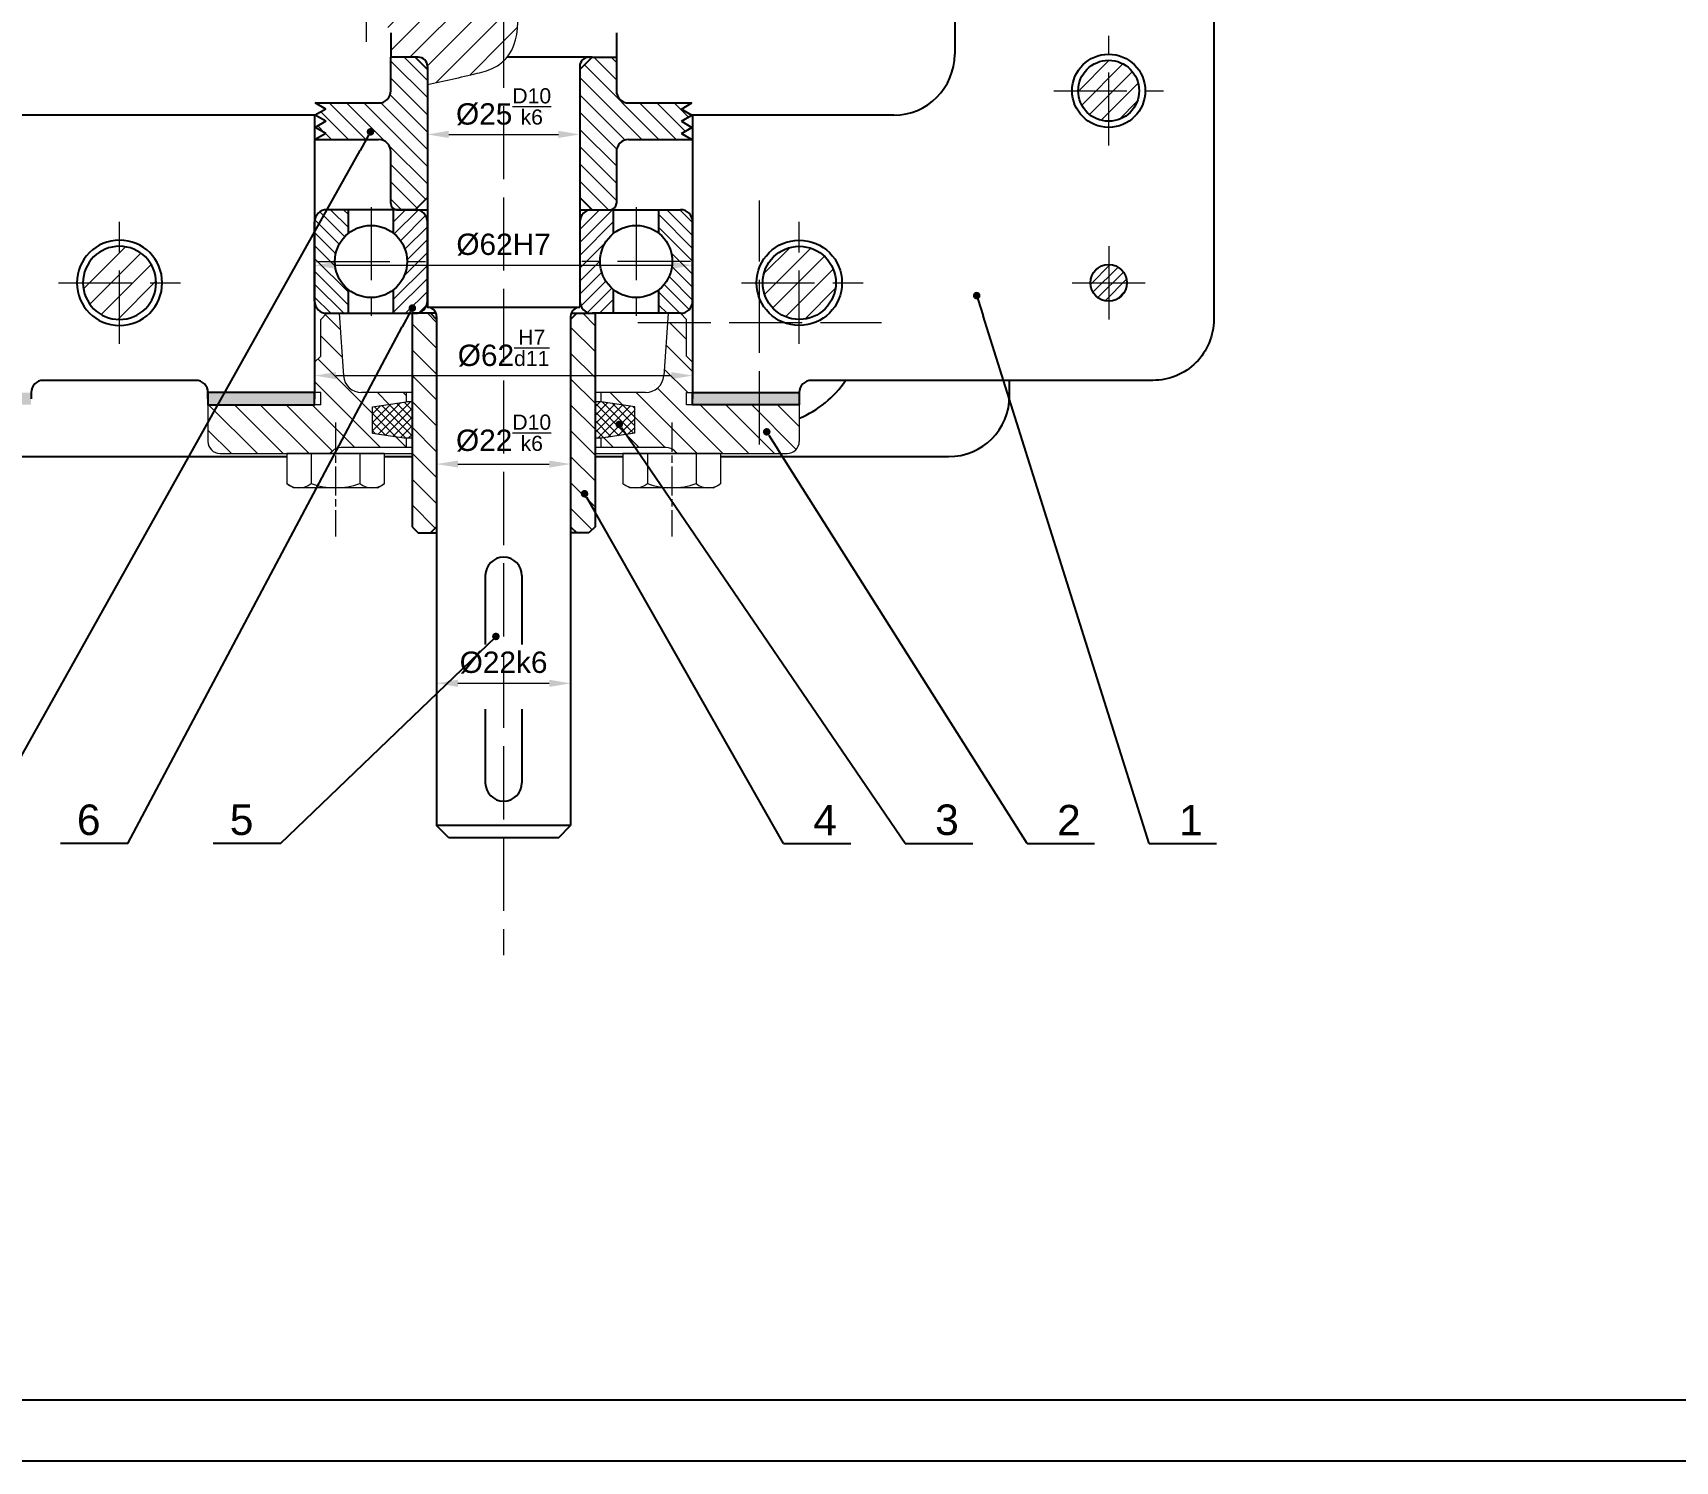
# Model space of a CAD drawing. Header units: millimetres. Extents: x 5847 to 9233, y 737 to 1578.
# Drawn here: x 8349.5 to 8618.9, y 736.7 to 970.9 of the extents above; entities that cross this region are included whole.
import ezdxf

# ---------------------------------------------------------------- set-up
doc = ezdxf.new("R2010")
doc.units = ezdxf.units.MM
doc.header["$PDMODE"] = 35
for name, pattern in [('ACAD_ISO02W100', [15, 12, -3]), ('AM_ISO08W050', [18, 12, -1.5, 3, -1.5]), ('AM_ISO08W050x2', [9, 6, -0.75, 1.5, -0.75])]:
    doc.linetypes.add(name, pattern=pattern)
doc.layers.get('0').update_dxf_attribs({"lineweight": 30})
for name, color, linetype, lineweight in [('AM_7', 4, 'AM_ISO08W050', 13), ('AM_INV', 253, 'Continuous', 0), ('Net_matcat', 50, 'Continuous', 13), ('NetKhuat', 4, 'ACAD_ISO02W100', 18), ('NetMatCat', 1, 'AM_ISO08W050', 13)]:
    doc.layers.add(name, color=color, linetype=linetype, lineweight=lineweight)
doc.layers.add('DRAWING_LINE', color=7, linetype='Continuous')
doc.styles.add('Annotative', font='arial.ttf')
doc.dimstyles.new('aaaa$0', dxfattribs={"dimtxt": 3.5, "dimasz": 3.5, "dimexe": 1, "dimexo": 1, "dimgap": 1.5, "dimtad": 1, "dimdsep": 46, "dimtxsty": 'Annotative', "dimcen": 0, "dimclrd": 66, "dimclre": 66, "dimclrt": 2, "dimadec": 0, "dimazin": 2, "dimtp": 0.1, "dimtm": 0.1, "dimtfac": 0.71, "dimtmove": 0, "dimatfit": 3, "dimfxl": 1, "dimlwd": 5, "dimlwe": 5, "dimarcsym": 1})
doc.dimstyles.new('AM_ISO$0', dxfattribs={"dimtxt": 3.5, "dimasz": 3.5, "dimexe": 1, "dimexo": 1, "dimgap": 1.5, "dimtad": 1, "dimdsep": 46, "dimtxsty": 'Annotative', "dimcen": 0, "dimclrd": 66, "dimclre": 66, "dimclrt": 2, "dimadec": 0, "dimazin": 2, "dimtp": 0.1, "dimtm": 0.1, "dimtfac": 0.71, "dimtmove": 0, "dimatfit": 3, "dimfxl": 1, "dimtfillclr": 5, "dimlwd": 13, "dimlwe": 13, "dimarcsym": 1})
pattern_1 = [(45, (3576.3828, 489.164), (-2.1213203, 2.1213203), [])]
pattern_2 = [(135, (3576.3828, 489.164), (-2.1213203, -2.1213203), [])]
pattern_3 = [(135, (-211.267, 504.0882), (-1.06066017, -1.06066017), [])]
pattern_4 = [(45, (-211.267, 504.0882), (-1.06066017, 1.06066017), [])]

# ---------------------------------------------------------------- blocks, each defined once
blk = doc.blocks.new('M10')
for p, q in [((0, 10), (6.19, 10)), ((0, 10), (0, -10)), ((7, 8.59), (6.19, 10)), ((7, 8.59), (7, -8.59)), ((7, 8.59), (7, -8.59)), ((0, 5), (6.14, 5)), ((0, -5), (6.14, -5)), ((0, -10), (6.19, -10)), ((0.81, -10), (6.19, -10)), ((7, -8.59), (6.19, -10))]:
    blk.add_line(p, q)
for centre, radius, start, end in [((2.93, 7.5), 4.07, 322.1211, 37.8789), ((-8, 0), 15, 340.5288, 19.4712), ((2.93, -7.5), 4.07, 322.1211, 37.8789)]:
    blk.add_arc(centre, radius, start, end)
at = {"layer": 'AM_7', "linetype": 'AM_ISO08W050x2'}
blk.add_line((-6.38, 0), (16.99, 0), dxfattribs=at)
blk = doc.blocks.new('*D320')
at = {"layer": 'AM_INV', "color": 66, "linetype": 'ByBlock', "lineweight": 13, "transparency": 16777216}
for p, q in [((8395.7, 915.56), (8395.7, 913.72)), ((8399.2, 914.72), (8454.2, 914.72)), ((8457.7, 915.56), (8457.7, 913.72))]:
    blk.add_line(p, q, dxfattribs=at)
at = {"layer": 'AM_INV', "color": 66, "transparency": 16777216}
for points in [[(8399.2, 915.3), (8399.2, 914.13), (8395.7, 914.72)], [(8454.2, 915.3), (8454.2, 914.13), (8457.7, 914.72)]]:
    blk.add_solid(points, dxfattribs=at)
at = {"layer": 'Defpoints', "color": 0, "transparency": 16777216}
for p in [(8395.7, 916.56), (8457.7, 916.56), (8457.7, 914.72)]:
    blk.add_point(p, dxfattribs=at)
at = {"layer": 'AM_INV', "color": 2, "transparency": 16777216, "insert": (8426.7, 919.21), "char_height": 3.5, "attachment_point": 5, "style": 'Annotative'}
blk.add_mtext('%%C62{\\H0.71x;\\C3;\\SH7/d11;}', dxfattribs=at)
blk = doc.blocks.new('*D321')
at = {"layer": 'AM_INV', "color": 66, "linetype": 'ByBlock', "lineweight": 13, "transparency": 16777216}
blk.add_line((8399.2, 932.81), (8454.2, 932.81), dxfattribs=at)
at = {"layer": 'AM_INV', "color": 66, "transparency": 16777216}
for points in [[(8399.2, 933.39), (8399.2, 932.22), (8395.7, 932.81)], [(8454.2, 933.39), (8454.2, 932.22), (8457.7, 932.81)]]:
    blk.add_solid(points, dxfattribs=at)
at = {"layer": 'Defpoints', "color": 0, "transparency": 16777216}
for p in [(8395.7, 932.81), (8457.7, 932.81), (8457.7, 932.81)]:
    blk.add_point(p, dxfattribs=at)
at = {"layer": 'AM_INV', "color": 2, "transparency": 16777216, "insert": (8426.7, 936.19), "char_height": 3.5, "attachment_point": 5, "style": 'Annotative'}
blk.add_mtext('%%C62H7', dxfattribs=at)
blk = doc.blocks.new('*D322')
at = {"layer": 'AM_INV', "color": 66, "linetype": 'ByBlock', "lineweight": 13, "transparency": 16777216}
for p, q in [((8414.2, 954.26), (8414.2, 953.27)), ((8417.7, 954.27), (8435.7, 954.27)), ((8439.2, 954.26), (8439.2, 953.27))]:
    blk.add_line(p, q, dxfattribs=at)
at = {"layer": 'AM_INV', "color": 66, "transparency": 16777216}
for points in [[(8417.7, 954.86), (8417.7, 953.69), (8414.2, 954.27)], [(8435.7, 954.86), (8435.7, 953.69), (8439.2, 954.27)]]:
    blk.add_solid(points, dxfattribs=at)
at = {"layer": 'Defpoints', "color": 0, "transparency": 16777216}
for p in [(8414.2, 955.26), (8439.2, 955.26), (8439.2, 954.27)]:
    blk.add_point(p, dxfattribs=at)
at = {"layer": 'AM_INV', "color": 2, "transparency": 16777216, "insert": (8426.7, 958.8), "char_height": 3.5, "attachment_point": 5, "style": 'Annotative'}
blk.add_mtext('%%C25{\\H0.71x;\\C3;\\SD10/k6;}', dxfattribs=at)
blk = doc.blocks.new('*D323')
at = {"layer": 'AM_INV', "color": 66, "linetype": 'ByBlock', "lineweight": 13, "transparency": 16777216}
for p, q in [((8415.7, 861.17), (8415.7, 865.25)), ((8437.7, 861.17), (8437.7, 865.25)), ((8419.2, 864.25), (8434.2, 864.25))]:
    blk.add_line(p, q, dxfattribs=at)
at = {"layer": 'AM_INV', "color": 66, "transparency": 16777216}
for points in [[(8419.2, 864.84), (8419.2, 863.67), (8415.7, 864.25)], [(8434.2, 864.84), (8434.2, 863.67), (8437.7, 864.25)]]:
    blk.add_solid(points, dxfattribs=at)
at = {"layer": 'Defpoints', "color": 0, "transparency": 16777216}
for p in [(8437.7, 864.25), (8415.7, 860.17), (8437.7, 860.17)]:
    blk.add_point(p, dxfattribs=at)
at = {"layer": 'AM_INV', "color": 2, "transparency": 16777216, "insert": (8426.7, 867.64), "char_height": 3.5, "attachment_point": 5, "style": 'Annotative'}
blk.add_mtext('%%C22k6', dxfattribs=at)
blk = doc.blocks.new('fesfsefeefs')
for p, q in [((-29, 2), (-30, 1)), ((-30, -5), (-30, 1)), ((-27, 2), (-29, 2)), ((-27, 2), (-26.28, -8.26)), ((27, 2), (26.28, -8.26)), ((29, 2), (27, 2)), ((29, 2), (30, 1)), ((30, -5), (30, 1)), ((-31, -6), (-30, -5)), ((31, -6), (30, -5)), ((-31, -11), (-31, -6)), ((-31, -6), (-31, -6)), ((31, -11), (31, -6)), ((-48.5, -13), (-48.5, -19)), ((-30, -13), (-48.5, -13)), ((-30, -11), (-31, -11)), ((-30, -13), (-30, -11)), ((-15, -11), (-23.29, -11)), ((-21.5, -13.35), (-16, -12.5)), ((-21.5, -17.65), (-21.5, -13.35)), ((-16, -11), (-16, -12.5)), ((-15, -12.5), (-16, -12.5)), ((23.29, -11), (15, -11)), ((16, -12.5), (15, -12.5)), ((16, -12.5), (16, -11)), ((21.5, -13.35), (16, -12.5)), ((21.5, -17.65), (21.5, -13.35)), ((30, -11), (31, -11)), ((30, -13), (30, -11)), ((48.5, -13), (30, -13)), ((48.5, -13), (48.5, -19)), ((-21.5, -17.65), (-16, -18.5)), ((-16, -18.5), (-16, -20)), ((-15, -18.5), (-16, -18.5)), ((16, -18.5), (15, -18.5)), ((21.5, -17.65), (16, -18.5)), ((16, -20), (16, -18.5)), ((-46.5, -21), (-15, -21)), ((-28.09, -20.59), (-28.5, -21)), ((-28.5, -21), (-28.5, -21)), ((-28.5, -21), (-28.5, -21)), ((-15, -20), (-26.67, -20)), ((26.67, -20), (15, -20)), ((15, -21), (46.5, -21)), ((28.09, -20.59), (28.5, -21))]:
    blk.add_line(p, q)
for centre, radius, start, end in [((-23.29, -8), 3, 185, 270), ((23.29, -8), 3, 270, 355), ((-46.5, -19), 2, 180, 270), ((-26.67, -22), 2, 90, 135), ((26.67, -22), 2, 45, 90), ((46.5, -19), 2, 270, 0)]:
    blk.add_arc(centre, radius, start, end)
blk = doc.blocks.new('*D309')
at = {"layer": 'AM_INV', "color": 66, "lineweight": 5, "transparency": 16777216}
for p, q in [((8419.2, 900.21), (8434.2, 900.21)), ((8415.7, 899.67), (8415.7, 899.21)), ((8437.7, 899.67), (8437.7, 899.21))]:
    blk.add_line(p, q, dxfattribs=at)
at = {"layer": 'AM_INV', "color": 66, "transparency": 16777216}
for points in [[(8419.2, 900.79), (8419.2, 899.63), (8415.7, 900.21)], [(8434.2, 900.79), (8434.2, 899.63), (8437.7, 900.21)]]:
    blk.add_solid(points, dxfattribs=at)
at = {"layer": 'Defpoints', "color": 0, "transparency": 16777216}
for p in [(8415.7, 900.67), (8437.7, 900.67), (8437.7, 900.21)]:
    blk.add_point(p, dxfattribs=at)
at = {"layer": 'AM_INV', "color": 2, "transparency": 16777216, "insert": (8426.7, 905.28), "char_height": 3.5, "attachment_point": 5, "style": 'Annotative'}
blk.add_mtext('%%C22{\\H2x;}{\\H0.71x;\\C3;\\SD10/k6;}', dxfattribs=at)

msp = doc.modelspace()

# ---------------------------------------------------------------- hatches: boundary and pattern name
at = {"layer": 'AM_INV'}
h = msp.add_hatch(color=1, dxfattribs=at)
h.paths.add_polyline_path([(8234.204, 1082.931), (8234.204, 1080.931), (8251.704, 1080.931), (8251.704, 1082.931)])
h.paths.add_polyline_path([(8331.704, 1082.931), (8331.704, 1080.931), (8349.204, 1080.931), (8349.204, 1082.931)])
h.paths.add_polyline_path([(8457.704, 1082.931), (8457.704, 1080.931), (8475.204, 1080.931), (8475.204, 1082.931)])
h.paths.add_polyline_path([(8475.204, 909.931), (8475.204, 911.931), (8457.704, 911.931), (8457.704, 909.931)])
h.paths.add_polyline_path([(8395.704, 909.931), (8395.704, 911.931), (8380.935, 911.931), (8379.816, 909.931)])
h.paths.add_polyline_path([(8379.816, 909.931), (8380.935, 911.931), (8378.204, 911.931), (8378.204, 909.931)])
h.paths.add_polyline_path([(8349.204, 909.931), (8349.204, 911.931), (8331.704, 911.931), (8331.704, 909.931)])
h.paths.add_polyline_path([(8251.704, 909.931), (8251.704, 911.931), (8234.204, 911.931), (8234.204, 909.931), (8235.432, 909.931), (8235.547, 910.17, -0.2877793), (8235.384, 910.43, -1), (8235.961, 910.43, -0.5530612), (8235.547, 910.17), (8235.432, 909.931)])
h = msp.add_hatch(dxfattribs=at)
h.set_pattern_fill('_U', color=256, scale=3, angle=45, style=0, pattern_type=0)
h.set_pattern_definition(pattern_1)
edge = h.paths.add_edge_path()
edge.add_spline(control_points=[(8429.057, 973.431), (8429.012, 977.137), (8427.937, 981.624), (8426.704, 986.281)], knot_values=[22.8079955, 22.8079955, 22.8079955, 22.8079955, 34.0788776, 34.0788776, 34.0788776, 34.0788776], degree=3, periodic=0)
edge.add_line((8426.704, 986.281), (8426.704, 966.322))
edge.add_spline(control_points=[(8426.704, 966.322), (8426.909, 966.514), (8427.098, 966.717), (8427.273, 966.931)], knot_values=[13.7318357, 13.7318357, 13.7318357, 13.7318357, 14.7891509, 14.7891509, 14.7891509, 14.7891509], degree=3, periodic=0)
edge.add_spline(control_points=[(8427.273, 966.931), (8428.339, 968.237), (8428.865, 969.942), (8429.013, 971.931)], knot_values=[14.7891509, 14.7891509, 14.7891509, 14.7891509, 21.2393505, 21.2393505, 21.2393505, 21.2393505], degree=3, periodic=0)
edge.add_spline(control_points=[(8429.013, 971.931), (8429.049, 972.415), (8429.063, 972.915), (8429.057, 973.431)], knot_values=[21.2393505, 21.2393505, 21.2393505, 21.2393505, 22.8079955, 22.8079955, 22.8079955, 22.8079955], degree=3, periodic=0)
h = msp.add_hatch(color=256, dxfattribs=at)
edge = h.paths.add_edge_path(flags=0)
edge.add_arc((8404.863, 954.694), 0.625, 0, 360)
h = msp.add_hatch(color=256, dxfattribs=at)
edge = h.paths.add_edge_path(flags=0)
edge.add_arc((8504.307, 927.837), 0.625, 0, 360)
h = msp.add_hatch(color=256, dxfattribs=at)
edge = h.paths.add_edge_path(flags=0)
edge.add_arc((8411.729, 925.792), 0.625, 0, 360)
h = msp.add_hatch(dxfattribs=at)
h.set_pattern_fill('_U', color=256, scale=3, angle=135, style=0, pattern_type=0)
h.set_pattern_definition(pattern_2)
h.paths.add_polyline_path([(8414.704, 924.931), (8412.704, 924.931), (8411.704, 924.931), (8411.704, 889.931), (8412.704, 888.931), (8414.704, 888.931), (8415.704, 889.931), (8415.704, 923.931)])
h = msp.add_hatch(dxfattribs=at)
h.set_pattern_fill('_U', color=256, scale=3, angle=135, style=0, pattern_type=0)
h.set_pattern_definition(pattern_2)
h.paths.add_polyline_path([(8438.704, 888.931), (8440.704, 888.931), (8441.704, 889.931), (8441.704, 924.931), (8440.704, 924.931), (8438.704, 924.931), (8437.704, 923.931), (8437.704, 889.931)])
h = msp.add_hatch(color=256, dxfattribs=at)
edge = h.paths.add_edge_path(flags=0)
edge.add_arc((8445.673, 906.72), 0.625, 0, 360)
h = msp.add_hatch(color=256, dxfattribs=at)
edge = h.paths.add_edge_path(flags=0)
edge.add_arc((8469.87, 905.496), 0.625, 0, 360)
h = msp.add_hatch(color=256, dxfattribs=at)
edge = h.paths.add_edge_path(flags=0)
edge.add_arc((8439.98, 895.341), 0.625, 0, 360)
h = msp.add_hatch(color=256, dxfattribs=at)
edge = h.paths.add_edge_path(flags=0)
edge.add_arc((8425.438, 871.935), 0.625, 0, 360)
at = {"layer": 'NetMatCat'}
h = msp.add_hatch(dxfattribs=at)
h.set_pattern_fill('_U', color=256, scale=2, angle=135, style=0, pattern_type=0)
h.set_pattern_definition([(135, (3576.3828, 489.164), (-1.4142136, -1.4142136), [])])
h.paths.add_polyline_path([(8274.204, 1046.431), (8271.704, 1048.931), (8269.204, 1048.931, 0.4142136), (8268.204, 1047.931), (8268.204, 1041.431, -0.4142136), (8266.204, 1039.431), (8251.804, 1039.431), (8253.536, 1038.431), (8251.804, 1037.431), (8253.536, 1036.431), (8251.804, 1035.431), (8253.536, 1034.431), (8251.804, 1033.431), (8266.204, 1033.431, -0.4142136), (8268.204, 1031.431), (8268.204, 1019.431, 0.4142136), (8269.204, 1018.431), (8271.704, 1018.431), (8274.204, 1020.931)])
h.paths.add_polyline_path([(8331.604, 1037.431), (8329.872, 1038.431), (8331.604, 1039.431), (8317.204, 1039.431, -0.4142136), (8315.204, 1041.431), (8315.204, 1047.931, 0.4142136), (8314.204, 1048.931), (8311.704, 1048.931), (8309.204, 1046.431), (8309.204, 1020.931), (8311.704, 1018.431), (8314.204, 1018.431, 0.4142136), (8315.204, 1019.431), (8315.204, 1031.431, -0.4142136), (8317.204, 1033.431), (8331.604, 1033.431), (8329.872, 1034.431), (8331.604, 1035.431), (8329.872, 1036.431)])
h.paths.add_polyline_path([(8414.204, 1048.931), (8412.204, 1050.931), (8409.204, 1050.931, 0.4142136), (8408.204, 1049.931), (8408.204, 1041.431, -0.4142136), (8406.204, 1039.431), (8395.804, 1039.431), (8397.536, 1038.431), (8395.804, 1037.431), (8397.536, 1036.431), (8395.804, 1035.431), (8397.536, 1034.431), (8395.804, 1033.431), (8406.204, 1033.431, -0.4142136), (8408.204, 1031.431), (8408.204, 1025.931), (8412.204, 1025.931), (8414.204, 1027.931)])
h.paths.add_polyline_path([(8447.288, 1039.431), (8447.204, 1039.431, -0.4142136), (8445.204, 1041.431), (8445.204, 1049.931, 0.4142136), (8444.204, 1050.931), (8441.204, 1050.931), (8439.204, 1048.931), (8439.204, 1027.931), (8441.204, 1025.931), (8442.704, 1025.931), (8445.16, 1025.931), (8445.204, 1026.208), (8445.204, 1031.431, -0.2840212), (8446.309, 1033.22)])
h.paths.add_polyline_path([(8455.872, 1036.431), (8457.604, 1037.431), (8455.872, 1038.431), (8457.604, 1039.431), (8447.288, 1039.431), (8446.309, 1033.22, -0.116488), (8447.204, 1033.431), (8457.604, 1033.431), (8455.872, 1034.431), (8457.604, 1035.431)])
h.paths.add_polyline_path([(8455.872, 958.431), (8457.604, 959.431), (8447.204, 959.431, -0.4142136), (8445.204, 961.431), (8445.204, 966.931), (8441.204, 966.931), (8439.204, 964.931), (8439.204, 943.931), (8441.204, 941.931), (8444.204, 941.931, 0.4142136), (8445.204, 942.931), (8445.204, 951.431, -0.4142136), (8447.204, 953.431), (8457.604, 953.431), (8455.872, 954.431), (8457.604, 955.431), (8455.872, 956.431), (8457.604, 957.431)])
h.paths.add_polyline_path([(8414.204, 964.931), (8412.204, 966.931), (8408.204, 966.931), (8408.204, 961.431, -0.4142136), (8406.204, 959.431), (8395.804, 959.431), (8397.536, 958.431), (8395.804, 957.431), (8397.536, 956.431), (8395.804, 955.431), (8397.536, 954.431), (8395.804, 953.431), (8406.204, 953.431, -0.4142136), (8408.204, 951.431), (8408.204, 942.931, 0.4142136), (8409.204, 941.931), (8412.204, 941.931), (8414.204, 943.931)])
h = msp.add_hatch(dxfattribs=at)
h.set_pattern_fill('_U', color=256, scale=3, angle=45, style=0, pattern_type=0)
h.set_pattern_definition(pattern_1)
edge = h.paths.add_edge_path()
edge.add_spline(control_points=[(8426.704, 986.281), (8425.494, 990.85), (8421.801, 1003.684), (8423.059, 1013.451), (8423.615, 1019.431)], knot_values=[34.0788776, 34.0788776, 34.0788776, 34.0788776, 45.1378819, 64.0752692, 64.0752692, 64.0752692, 64.0752692], degree=3, periodic=0)
edge.add_spline(control_points=[(8423.615, 1019.431), (8423.661, 1019.932), (8423.706, 1020.432), (8423.748, 1020.931)], knot_values=[64.0752692, 64.0752692, 64.0752692, 64.0752692, 65.6621104, 65.6621104, 65.6621104, 65.6621104], degree=3, periodic=0)
edge.add_spline(control_points=[(8423.748, 1020.931), (8423.888, 1022.598), (8423.994, 1024.257), (8424.019, 1025.931)], knot_values=[65.6621104, 65.6621104, 65.6621104, 65.6621104, 70.9618139, 70.9618139, 70.9618139, 70.9618139], degree=3, periodic=0)
edge.add_spline(control_points=[(8424.019, 1025.931), (8424.066, 1029.061), (8423.714, 1033.74), (8421.257, 1041.327), (8416.855, 1041.49), (8414.204, 1041.588)], knot_values=[70.9618139, 70.9618139, 70.9618139, 70.9618139, 80.8708428, 85.5302181, 92.5839139, 92.5839139, 92.5839139, 92.5839139], degree=3, periodic=0)
edge.add_line((8414.204, 1041.588), (8414.204, 1027.431))
edge.add_arc((8412.704, 1027.431), 1.5, -90, 0, ccw=False)
edge.add_line((8412.704, 1025.931), (8408.204, 1025.931))
edge.add_line((8408.204, 1025.931), (8408.204, 1021.931))
edge.add_arc((8407.204, 1021.931), 1, -90, 0, ccw=False)
edge.add_line((8407.204, 1020.931), (8406.079, 1020.931))
edge.add_line((8406.079, 1020.931), (8406.079, 971.931))
edge.add_line((8406.079, 971.931), (8407.204, 971.931))
edge.add_arc((8407.204, 970.931), 1, 0, 90, ccw=False)
edge.add_line((8408.204, 970.931), (8408.204, 966.931))
edge.add_line((8408.204, 966.931), (8412.704, 966.931))
edge.add_arc((8412.704, 965.431), 1.5, 0, 90, ccw=False)
edge.add_line((8414.204, 965.431), (8414.204, 962.439))
edge.add_spline(control_points=[(8414.204, 962.439), (8416.904, 963.037), (8420.117, 963.75), (8424.658, 964.864), (8425.973, 965.635), (8426.704, 966.322)], knot_values=[0, 0, 0, 0, 8.3659304, 9.9550039, 13.7318357, 13.7318357, 13.7318357, 13.7318357], degree=3, periodic=0)
edge.add_line((8426.704, 966.322), (8426.704, 986.281))
h = msp.add_hatch(dxfattribs=at)
h.set_pattern_fill('_U', color=256, scale=2, angle=45, style=0, pattern_type=0)
h.set_pattern_definition([(45, (3576.3828, 494.164), (-1.4142136, 1.4142136), [])])
edge = h.paths.add_edge_path()
edge.add_arc((8525.954, 961.431), 5, 191.45916, 396.84159)
edge.add_arc((8525.954, 961.431), 5, 36.84159, 191.45916)
h = msp.add_hatch(dxfattribs=at)
h.set_pattern_fill('_U', color=256, scale=1.5, angle=135, style=0, pattern_type=0)
h.set_pattern_definition(pattern_3)
edge = h.paths.add_edge_path()
edge.add_line((8401.254, 924.931), (8397.704, 924.931))
edge.add_arc((8397.704, 926.931), 2, 180, 270, ccw=False)
edge.add_line((8395.704, 926.931), (8395.704, 939.931))
edge.add_arc((8397.704, 939.931), 2, 90, 180, ccw=False)
edge.add_line((8397.704, 941.931), (8401.254, 941.931))
edge.add_line((8401.254, 941.931), (8401.254, 938.052))
edge.add_arc((8404.954, 933.431), 5.92, 128.68219, 231.31781)
edge.add_line((8401.254, 928.81), (8401.254, 924.931))
h = msp.add_hatch(dxfattribs=at)
h.set_pattern_fill('_U', color=256, scale=1.5, angle=45, style=0, pattern_type=0)
h.set_pattern_definition(pattern_4)
edge = h.paths.add_edge_path()
edge.add_line((8408.654, 941.931), (8412.204, 941.931))
edge.add_arc((8412.204, 939.931), 2, 0, 90, ccw=False)
edge.add_line((8414.204, 939.931), (8414.204, 926.931))
edge.add_arc((8412.204, 926.931), 2, 270, 360, ccw=False)
edge.add_line((8412.204, 924.931), (8408.654, 924.931))
edge.add_line((8408.654, 924.931), (8408.654, 928.81))
edge.add_arc((8404.954, 933.431), 5.92, 308.68219, 411.31781)
edge.add_line((8408.654, 938.052), (8408.654, 941.931))
h = msp.add_hatch(dxfattribs=at)
h.set_pattern_fill('_U', color=256, scale=1.5, angle=45, style=0, pattern_type=0)
h.set_pattern_definition(pattern_4)
edge = h.paths.add_edge_path()
edge.add_line((8444.754, 941.931), (8441.204, 941.931))
edge.add_arc((8441.204, 939.931), 2, 90, 180)
edge.add_line((8439.204, 939.931), (8439.204, 926.931))
edge.add_arc((8441.204, 926.931), 2, -180, -90)
edge.add_line((8441.204, 924.931), (8444.754, 924.931))
edge.add_line((8444.754, 924.931), (8444.754, 928.81))
edge.add_arc((8448.454, 933.431), 5.92, -231.31781, -128.68219, ccw=False)
edge.add_line((8444.754, 938.052), (8444.754, 941.931))
h = msp.add_hatch(dxfattribs=at)
h.set_pattern_fill('_U', color=256, scale=1.5, angle=135, style=0, pattern_type=0)
h.set_pattern_definition(pattern_3)
edge = h.paths.add_edge_path()
edge.add_line((8452.154, 924.931), (8455.704, 924.931))
edge.add_arc((8455.704, 926.931), 2, -90, 0)
edge.add_line((8457.704, 926.931), (8457.704, 939.931))
edge.add_arc((8455.704, 939.931), 2, 0, 90)
edge.add_line((8455.704, 941.931), (8452.154, 941.931))
edge.add_line((8452.154, 941.931), (8452.154, 938.052))
edge.add_arc((8448.454, 933.431), 5.92, -51.31781, 51.31781, ccw=False)
edge.add_line((8452.154, 928.81), (8452.154, 924.931))
h = msp.add_hatch(dxfattribs=at)
h.set_pattern_fill('_U', color=256, scale=2.5, angle=45, style=0, pattern_type=0)
h.set_pattern_definition([(45, (3576.3828, 489.164), (-1.767767, 1.767767), [])])
edge = h.paths.add_edge_path()
edge.add_arc((8363.704, 929.931), 6, 11.45916, 316.76737)
edge.add_arc((8363.704, 929.931), 6, 316.76737, 371.45916)
h = msp.add_hatch(dxfattribs=at)
h.set_pattern_fill('_U', color=256, scale=2.5, angle=45, style=0, pattern_type=0)
h.set_pattern_definition([(45, (3575.8833, 489.164), (-1.767767, 1.767767), [])])
edge = h.paths.add_edge_path()
edge.add_arc((8475.204, 929.931), 6, 191.45916, 412.58454)
edge.add_arc((8475.204, 929.931), 6, 52.58454, 191.45916)
h = msp.add_hatch(dxfattribs=at)
h.set_pattern_fill('_U', color=256, scale=1.2, angle=45, style=0, pattern_type=0)
h.set_pattern_definition([(45, (3576.3828, 500.6641), (-0.84852814, 0.84852814), [])])
edge = h.paths.add_edge_path()
edge.add_arc((8525.954, 929.931), 3, 101.54381, 348.54084, ccw=False)
edge.add_arc((8525.954, 929.931), 3, -11.45916, 101.54381, ccw=False)
h = msp.add_hatch(dxfattribs=at)
h.set_pattern_fill('_U', color=256, scale=3, angle=135, style=0, pattern_type=0)
h.set_pattern_definition(pattern_2)
edge = h.paths.add_edge_path()
edge.add_line((8404.36, 911.931), (8403.415, 911.931))
edge.add_arc((8403.415, 914.931), 3, 185, 270, ccw=False)
edge.add_line((8400.427, 914.67), (8399.704, 924.931))
edge.add_line((8399.704, 924.931), (8397.704, 924.931))
edge.add_line((8397.704, 924.931), (8396.704, 923.931))
edge.add_line((8396.704, 923.931), (8396.704, 917.931))
edge.add_line((8396.704, 917.931), (8395.704, 916.931))
edge.add_line((8395.704, 916.931), (8395.704, 911.931))
edge.add_line((8395.704, 911.931), (8396.704, 911.931))
edge.add_line((8396.704, 911.931), (8396.704, 909.931))
edge.add_line((8396.704, 909.931), (8378.204, 909.931))
edge.add_line((8378.204, 909.931), (8378.204, 907.05))
edge.add_line((8378.204, 907.05), (8378.204, 903.931))
edge.add_arc((8380.204, 903.931), 2, 180, 270)
edge.add_line((8380.204, 901.931), (8398.204, 901.931))
edge.add_line((8398.204, 901.931), (8398.618, 902.345))
edge.add_arc((8400.032, 900.931), 2, 104.17115, 135, ccw=False)
edge.add_line((8399.543, 902.87), (8404.36, 911.931))
edge = h.paths.add_edge_path()
edge.add_line((8405.204, 909.581), (8410.704, 910.431))
edge.add_line((8410.704, 910.431), (8410.704, 911.931))
edge.add_line((8410.704, 911.931), (8404.36, 911.931))
edge.add_line((8404.36, 911.931), (8399.543, 902.87))
edge.add_arc((8400.032, 900.931), 2, 90, 104.17115, ccw=False)
edge.add_line((8400.032, 902.931), (8410.704, 902.931))
edge.add_line((8410.704, 902.931), (8410.704, 904.431))
edge.add_line((8410.704, 904.431), (8405.204, 905.281))
edge.add_line((8405.204, 905.281), (8405.204, 909.581))
edge = h.paths.add_edge_path()
edge.add_line((8457.704, 909.931), (8456.704, 909.931))
edge.add_line((8456.704, 909.931), (8456.704, 911.931))
edge.add_line((8456.704, 911.931), (8457.704, 911.931))
edge.add_line((8457.704, 911.931), (8457.704, 916.931))
edge.add_line((8457.704, 916.931), (8456.704, 917.931))
edge.add_line((8456.704, 917.931), (8456.704, 923.431))
edge.add_line((8456.704, 923.431), (8453.598, 923.431))
edge.add_line((8453.598, 923.431), (8452.981, 914.67))
edge.add_arc((8449.992, 914.931), 3, 270, 355, ccw=False)
edge.add_line((8449.992, 911.931), (8442.704, 911.931))
edge.add_line((8442.704, 911.931), (8442.704, 910.431))
edge.add_line((8442.704, 910.431), (8448.204, 909.581))
edge.add_line((8448.204, 909.581), (8448.204, 905.281))
edge.add_line((8448.204, 905.281), (8446.803, 905.065))
edge.add_line((8446.803, 905.065), (8447.646, 903.829))
edge.add_line((8447.646, 903.829), (8448.259, 902.931))
edge.add_line((8448.259, 902.931), (8453.375, 902.931))
edge.add_arc((8453.375, 900.931), 2, 45, 90, ccw=False)
edge.add_line((8454.79, 902.345), (8455.204, 901.931))
edge.add_line((8455.204, 901.931), (8473.204, 901.931))
edge.add_arc((8473.204, 903.931), 2, 270, 360)
edge.add_line((8475.204, 903.931), (8475.204, 909.931))
edge.add_line((8475.204, 909.931), (8457.704, 909.931))
h.paths.add_polyline_path([(8446.803, 905.065), (8442.704, 904.431), (8442.704, 902.931), (8448.259, 902.931), (8447.646, 903.829)], flags=17)
h = msp.add_hatch(dxfattribs=at)
h.set_pattern_fill('_U', color=256, angle=225, style=0, double=1, pattern_type=0)
h.set_pattern_definition([(225, (3576.3828, 489.1641), (0.70710678, -0.70710678), []), (315, (3576.3828, 489.1641), (0.70710678, 0.70710678), [])])
h.paths.add_polyline_path([(8411.704, 910.431), (8410.704, 910.431), (8405.204, 909.581), (8405.204, 905.281), (8410.704, 904.431), (8411.704, 904.431)])
h.paths.add_polyline_path([(8448.204, 909.581), (8442.704, 910.431), (8441.704, 910.431), (8441.704, 904.431), (8442.704, 904.431), (8448.204, 905.281)])

# ---------------------------------------------------------------- linework, layer by layer
at = {"layer": 'DRAWING_LINE'}
for p, q in [((8500.704, 1025.431), (8500.704, 967.431)), ((8408.204, 970.931), (8408.204, 966.931)), ((8445.204, 970.931), (8445.204, 966.931)), ((8412.704, 966.931), (8408.204, 966.931)), ((8408.204, 961.431), (8408.204, 966.931)), ((8412.204, 966.931), (8414.204, 964.931)), ((8414.204, 965.431), (8414.204, 925.931)), ((8441.204, 966.931), (8427.273, 966.931)), ((8441.204, 966.931), (8439.204, 964.931)), ((8439.204, 965.431), (8439.204, 925.931)), ((8440.704, 966.931), (8445.204, 966.931)), ((8445.204, 966.931), (8445.204, 961.431)), ((8395.804, 959.431), (8406.204, 959.431)), ((8397.536, 958.431), (8395.804, 959.431)), ((8447.204, 959.431), (8457.604, 959.431)), ((8455.872, 958.431), (8457.604, 959.431)), ((8395.704, 957.431), (8395.704, 910.931)), ((8395.704, 957.431), (8395.804, 957.431)), ((8397.536, 958.431), (8395.804, 957.431)), ((8397.536, 956.431), (8395.804, 957.431)), ((8397.536, 956.431), (8395.804, 955.431)), ((8455.872, 958.431), (8457.604, 957.431)), ((8455.872, 956.431), (8457.604, 957.431)), ((8455.872, 956.431), (8457.604, 955.431)), ((8457.704, 957.431), (8457.604, 957.431)), ((8490.704, 957.431), (8457.704, 957.431)), ((8457.704, 957.431), (8457.704, 910.931)), ((8397.536, 954.431), (8395.804, 955.431)), ((8397.536, 954.431), (8395.804, 953.431)), ((8455.872, 954.431), (8457.604, 955.431)), ((8455.872, 954.431), (8457.604, 953.431)), ((8395.804, 953.431), (8406.204, 953.431)), ((8408.204, 942.931), (8408.204, 951.431)), ((8445.204, 951.431), (8445.204, 942.931)), ((8447.204, 953.431), (8457.604, 953.431)), ((8414.204, 943.931), (8412.204, 941.931)), ((8439.204, 943.931), (8441.204, 941.931)), ((8412.204, 941.931), (8397.704, 941.931)), ((8401.254, 938.052), (8401.254, 941.931)), ((8408.654, 938.052), (8408.654, 941.931)), ((8409.204, 941.931), (8413.304, 941.931)), ((8413.304, 941.931), (8414.204, 941.931)), ((8439.204, 941.931), (8444.204, 941.931)), ((8441.204, 941.931), (8455.704, 941.931)), ((8444.754, 938.052), (8444.754, 941.931)), ((8452.154, 938.052), (8452.154, 941.931)), ((8395.704, 939.931), (8395.704, 926.931)), ((8395.704, 926.931), (8395.704, 939.931)), ((8414.204, 926.931), (8414.204, 939.931)), ((8457.704, 939.931), (8457.704, 926.931)), ((8457.704, 926.931), (8457.704, 939.931)), ((8401.254, 924.931), (8401.254, 928.81)), ((8408.654, 924.931), (8408.654, 928.81)), ((8444.754, 924.931), (8444.754, 928.81)), ((8452.154, 924.931), (8452.154, 928.81)), ((8397.704, 924.931), (8412.204, 924.931)), ((8415.618, 924.931), (8411.704, 924.931)), ((8411.704, 924.931), (8411.704, 889.931)), ((8414.204, 925.931), (8414.204, 925.931)), ((8414.204, 925.931), (8439.204, 925.931)), ((8414.704, 924.931), (8415.704, 923.931)), ((8415.704, 924.431), (8415.704, 840.931)), ((8438.704, 924.931), (8437.704, 923.931)), ((8437.704, 924.431), (8437.704, 840.931)), ((8437.79, 924.931), (8441.704, 924.931)), ((8439.204, 925.931), (8439.204, 925.931)), ((8455.704, 924.931), (8441.204, 924.931)), ((8441.704, 924.931), (8441.704, 889.931)), ((8509.704, 911.431), (8509.704, 913.931)), ((8395.704, 911.931), (8378.204, 911.931)), ((8457.704, 911.931), (8475.204, 911.931)), ((8341.273, 901.431), (8391.127, 901.431)), ((8407.127, 901.431), (8411.704, 901.431)), ((8441.704, 901.431), (8446.281, 901.431)), ((8462.281, 901.431), (8499.704, 901.431)), ((8411.704, 889.931), (8412.704, 888.931)), ((8415.704, 889.931), (8414.704, 888.931)), ((8437.704, 889.931), (8438.704, 888.931)), ((8441.704, 889.931), (8440.704, 888.931)), ((8412.704, 888.931), (8415.704, 888.931)), ((8440.704, 888.931), (8437.704, 888.931)), ((8423.704, 881.931), (8423.704, 870.594)), ((8429.704, 881.931), (8429.704, 870.594)), ((8423.704, 859.991), (8423.704, 847.931)), ((8429.704, 859.991), (8429.704, 847.931)), ((8417.704, 838.931), (8415.704, 840.931)), ((8437.704, 840.931), (8415.704, 840.931)), ((8435.704, 838.931), (8437.704, 840.931)), ((8365.053, 837.996), (8353.995, 837.996)), ((8390.132, 837.996), (8379.074, 837.996)), ((8435.704, 838.931), (8417.704, 838.931)), ((8472.592, 837.996), (8483.649, 837.996)), ((8492.592, 837.996), (8503.649, 837.996)), ((8512.592, 837.996), (8523.649, 837.996)), ((8532.592, 837.996), (8543.649, 837.996))]:
    msp.add_line(p, q, dxfattribs=at)
at = {"layer": 'DRAWING_LINE', "color": 66, "linetype": 'Continuous'}
for p, q in [((8404.558, 954.149), (8403.154, 951.64)), ((8504.495, 927.241), (8505.358, 924.499)), ((8411.435, 925.24), (8410.086, 922.702)), ((8446.025, 906.203), (8447.646, 903.829)), ((8470.204, 904.968), (8471.742, 902.538)), ((8440.289, 894.798), (8441.71, 892.298))]:
    msp.add_line(p, q, dxfattribs=at)
at = {"layer": 'DRAWING_LINE', "color": 66}
for p, q in [((8339.739, 838.309), (8403.154, 951.64)), ((8532.592, 837.996), (8505.358, 924.499)), ((8365.053, 837.996), (8410.086, 922.702)), ((8492.592, 837.996), (8447.646, 903.829)), ((8512.592, 837.996), (8471.742, 902.538)), ((8472.592, 837.996), (8441.71, 892.298)), ((8390.132, 837.996), (8425.393, 871.82))]:
    msp.add_line(p, q, dxfattribs=at)
at = {"layer": 'DRAWING_LINE'}
for points in [[(9232.932, 1577.684), (9232.932, 736.684), (8043.932, 736.684)], [(9222.932, 1567.684), (9222.932, 746.684), (8063.932, 746.684)], [(8395.704, 957.431), (8331.704, 957.431)], [(8475.204, 910.931), (8475.204, 909.931)]]:
    msp.add_lwpolyline(points, dxfattribs=at)
for points in [[(8475.204, 1081.931), (8475.204, 1080.931, 0.4142136), (8477.204, 1078.931), (8533.204, 1078.931, -0.4142136), (8543.204, 1068.931), (8543.204, 923.931, -0.4142136), (8533.204, 913.931), (8477.204, 913.931, 0.4142136), (8475.204, 911.931), (8475.204, 910.931)], [(8378.204, 910.931), (8378.204, 911.931, 0.4142136), (8376.204, 913.931), (8351.204, 913.931, 0.4142136), (8349.204, 911.931), (8349.204, 910.931)]]:
    msp.add_lwpolyline(points, format="xyb", dxfattribs=at)
for points in [[(8395.704, 911.931), (8378.204, 911.931), (8378.204, 909.931), (8395.704, 909.931)], [(8378.204, 910.931), (8378.204, 910.931)], [(8457.704, 911.931), (8475.204, 911.931), (8475.204, 909.931), (8457.704, 909.931)]]:
    msp.add_lwpolyline(points, close=True, dxfattribs=at)
for centre, radius in [((8525.954, 961.431), 6), ((8525.954, 961.431), 5), ((8404.954, 933.431), 5.92), ((8448.454, 933.431), 5.92), ((8475.204, 929.931), 7), ((8475.204, 929.931), 6), ((8525.954, 929.931), 3)]:
    msp.add_circle(centre, radius, dxfattribs=at)
at = {"layer": 'DRAWING_LINE', "extrusion": (0, 0, -1)}
for radius in [7, 6]:
    msp.add_circle((-8363.704, 929.931), radius, dxfattribs=at)
at = {"layer": 'DRAWING_LINE'}
for centre, radius, start, end in [((8490.704, 967.431), 10, 270, 0), ((8412.704, 965.431), 1.5, 0, 90), ((8440.704, 965.431), 1.5, 90, 180), ((8406.204, 961.431), 2, 270, 0), ((8447.204, 961.431), 2, 180, 270), ((8406.204, 951.431), 2, 0, 90), ((8447.204, 951.431), 2, 90, 180), ((8409.204, 942.931), 1, 180, 270), ((8444.204, 942.931), 1, 270, 0), ((8397.704, 939.931), 2, 90, 180), ((8412.204, 939.931), 2, 0, 90), ((8441.204, 939.931), 2, 90, 180), ((8455.704, 939.931), 2, 0, 90), ((8397.704, 926.931), 2, 180, 270), ((8412.204, 926.931), 2, 270, 0), ((8441.204, 926.931), 2, 180, 270), ((8455.704, 926.931), 2, 270, 0), ((8414.204, 924.431), 1.5, 0, 90), ((8439.204, 924.431), 1.5, 90, 180), ((8468.704, 923.431), 17, 292.47744, 326.02552), ((8499.704, 911.431), 10, 270, 0), ((8426.704, 881.931), 3, 0, 180), ((8426.704, 847.931), 3, 180, 0)]:
    msp.add_arc(centre, radius, start, end, dxfattribs=at)
at = {"layer": 'Net_matcat'}
msp.add_spline([(8414.204, 962.439), (8422.36, 964.302), (8423.894, 964.716), (8423.444, 999.896), (8422.984, 1035.626), (8421.043, 1039.862), (8414.204, 1041.588)], degree=3, dxfattribs=at)
at = {"layer": 'NetKhuat'}
for p, q in [((8426.704, 1093.931), (8426.704, 819.655)), ((8404.204, 969.431), (8404.204, 1023.431)), ((8525.954, 952.431), (8525.954, 970.431)), ((8516.954, 961.431), (8534.954, 961.431)), ((8468.704, 903.431), (8468.704, 943.431)), ((8404.954, 942.351), (8404.954, 924.511)), ((8448.454, 942.351), (8448.454, 924.511)), ((8363.704, 919.931), (8363.704, 939.931)), ((8475.204, 919.931), (8475.204, 939.931)), ((8525.954, 935.931), (8525.954, 923.931)), ((8396.034, 933.431), (8413.874, 933.431)), ((8457.374, 933.431), (8439.534, 933.431)), ((8353.704, 929.931), (8373.704, 929.931)), ((8465.704, 929.931), (8485.704, 929.931)), ((8519.954, 929.931), (8531.954, 929.931)), ((8448.704, 923.431), (8488.704, 923.431))]:
    msp.add_line(p, q, dxfattribs=at)

# ---------------------------------------------------------------- block references
at = {"layer": 'AM_INV'}
msp.add_blockref('fesfsefeefs', (8426.704, 922.931), dxfattribs=at)
at = {"layer": 'AM_INV', "xscale": 0.8, "yscale": 0.8, "zscale": 0.8, "rotation": 269.9999999999999}
for p in [(8399.127, 901.931), (8454.281, 901.931)]:
    msp.add_blockref('M10', p, dxfattribs=at)

# ---------------------------------------------------------------- texts
at = {"layer": 'DRAWING_LINE', "color": 3, "char_height": 5, "attachment_point": 8, "style": 'Annotative'}
for s, insert in [('6', (8358.649, 839.309)), ('5', (8383.728, 839.309)), ('4', (8479.433, 839.309)), ('3', (8499.433, 839.309)), ('2', (8519.433, 839.309)), ('1', (8539.433, 839.309))]:
    msp.add_mtext(s, dxfattribs=dict(at, insert=insert))

# ---------------------------------------------------------------- dimensions: what is measured, and where the dimension line sits
at = {"layer": 'AM_INV'}
for base, p1, p2, text, dimstyle, override, picture, middle in [((8439.204, 954.274), (8414.204, 955.263), (8439.204, 955.263), '%%C<>{\\H0.71x;\\C3;\\SD10/k6;}', 'AM_ISO$0', {"dimpost": ''}, '*D322', (8426.704, 958.797)), ((8457.704, 932.806), (8395.704, 932.806), (8457.704, 932.806), '%%C<>H7', 'AM_ISO$0', {"dimpost": ''}, '*D321', (8426.704, 936.191)), ((8457.704, 914.718), (8395.704, 916.557), (8457.704, 916.557), '%%C<>{\\H0.71x;\\C3;\\SH7/d11;}', 'AM_ISO$0', {"dimpost": ''}, '*D320', (8426.704, 919.213)), ((8437.704, 900.21), (8415.704, 900.674), (8437.704, 900.674), '<>{\\H2x;}{\\H0.71x;\\C3;\\SD10/k6;}', 'aaaa$0', {"dimpost": '%%C<>'}, '*D309', (8426.704, 905.28)), ((8437.704, 864.254), (8415.704, 860.171), (8437.704, 860.171), '%%C<>k6', 'AM_ISO$0', {"dimpost": ''}, '*D323', (8426.704, 867.639))]:
    dim = msp.add_linear_dim(base=base, p1=p1, p2=p2, text=text, dimstyle=dimstyle, override=override, dxfattribs=at)
    dim.commit()
    dim.dimension.update_dxf_attribs({"geometry": picture, "text_midpoint": middle})

doc.saveas('drawing.dxf')
